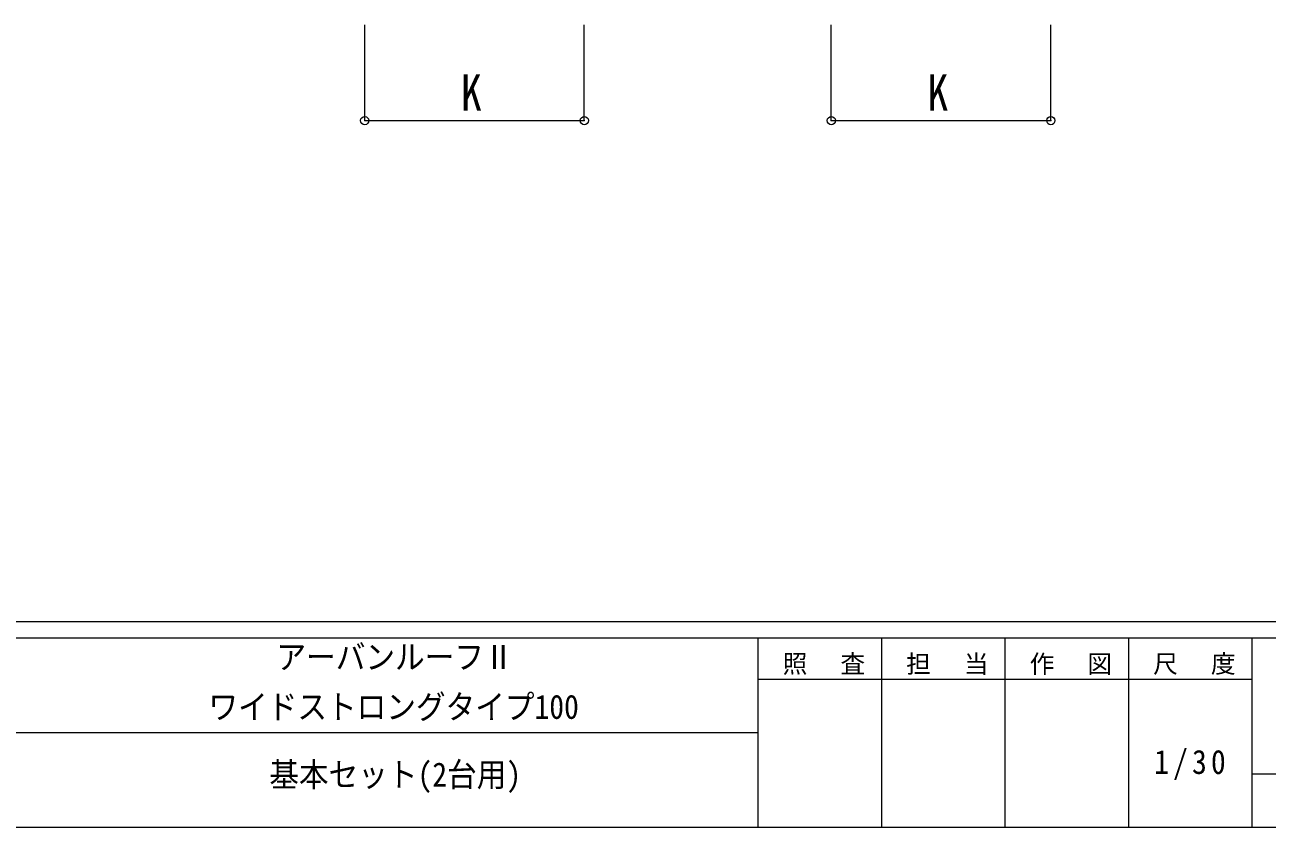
# Model space of a CAD drawing. Units: millimetres, scale not verified. Extents: x -8385 to 8479, y -5853 to 5787.
# Drawn here: x 76 to 4603, y -5853 to -2928 of the extents above; entities that cross this region are included whole.
import ezdxf
from ezdxf.enums import TextEntityAlignment as Align

# ---------------------------------------------------------------- set-up
doc = ezdxf.new("R2010")
doc.units = ezdxf.units.MM
doc.header["$LTSCALE"] = 30
doc.header["$PDMODE"] = 32
doc.header["$PDSIZE"] = 30
doc.layers.add('0-6_ELV2', color=4, linetype='Continuous', lineweight=9)
doc.layers.add('F-0', color=7, linetype='Continuous', lineweight=9)
doc.styles.add('ＭＳ ゴシック', font='')
doc.styles.get('ＭＳ ゴシック').set_extended_font_data('MS Gothic')

msp = doc.modelspace()

# ---------------------------------------------------------------- linework, layer by layer
at = {"layer": '0-6_ELV2', "color": 6}
for p, q in [((1314.97, -3277.04), (1314.97, -2928.04)), ((3014.96, -3277.04), (3014.96, -2928.04))]:
    msp.add_line(p, q, dxfattribs=at)
for points in [[(1314.97, -3277.04), (2114.97, -3277.04), (2114.97, -2928.04)], [(3014.96, -3277.04), (3814.96, -3277.04), (3814.96, -2928.04)]]:
    msp.add_lwpolyline(points, dxfattribs=at)
for p in [(1314.97, -3277.04), (2114.97, -3277.04), (3014.96, -3277.04), (3814.96, -3277.04)]:
    msp.add_point(p, dxfattribs=at)
at = {"layer": 'F-0', "color": 5}
for p, q in [((-8385.45, -5102.66), (8054.55, -5102.66)), ((-8385.45, -5162.66), (5387.79, -5162.66)), ((2747.79, -5162.66), (2747.79, -5852.66)), ((3197.79, -5162.66), (3197.79, -5852.66)), ((3647.79, -5162.66), (3647.79, -5852.66)), ((4097.79, -5162.66), (4097.79, -5852.66)), ((4547.79, -5162.66), (4547.79, -5852.66)), ((2747.79, -5312.66), (4547.79, -5312.66)), ((-3402.21, -5507.66), (2747.79, -5507.66)), ((4547.79, -5657.66), (5387.79, -5657.66)), ((-8385.45, -5852.66), (8054.55, -5852.66))]:
    msp.add_line(p, q, dxfattribs=at)

# ---------------------------------------------------------------- texts
at = {"layer": '0-6_ELV2', "color": 7, "style": 'ＭＳ ゴシック'}
for s, height, width, p in [('K', 132, 0.85, (1664.97, -3280.61)), ('K', 132, 0.85, (3364.96, -3280.61)), ('アーバンルーフⅡ', 87.98, 0.9, (993.42, -5302.55))]:
    msp.add_text(s, height=height, dxfattribs=dict(at, width=width)).set_placement(p, align=Align.BOTTOM_LEFT)
at = {"layer": 'F-0', "style": 'ＭＳ ゴシック', "width": 0.9}
for s, p in [('ワイドストロングタイプ100', (745.48, -5484.27)), ('基本セット(2台用)', (967.26, -5731.05))]:
    msp.add_text(s, height=87.98, dxfattribs=at).set_placement(p, align=Align.BOTTOM_LEFT)
at = {"layer": 'F-0', "attachment_point": 7, "style": 'ＭＳ ゴシック'}
for s, insert, char_height in [('\\T1.17;照\u3000査', (2837.79, -5297.66), 65.98), ('\\T1.17;担\u3000当', (3287.79, -5297.66), 65.98), ('\\T1.17;作\u3000図', (3737.79, -5297.66), 65.98), ('\\T1.17;尺\u3000度', (4187.79, -5297.66), 65.98), ('\\T1.28;\\W0.9;1/30', (4191.54, -5680.16), 87.98)]:
    msp.add_mtext(s, dxfattribs=dict(at, insert=insert, char_height=char_height))

doc.saveas('drawing.dxf')
